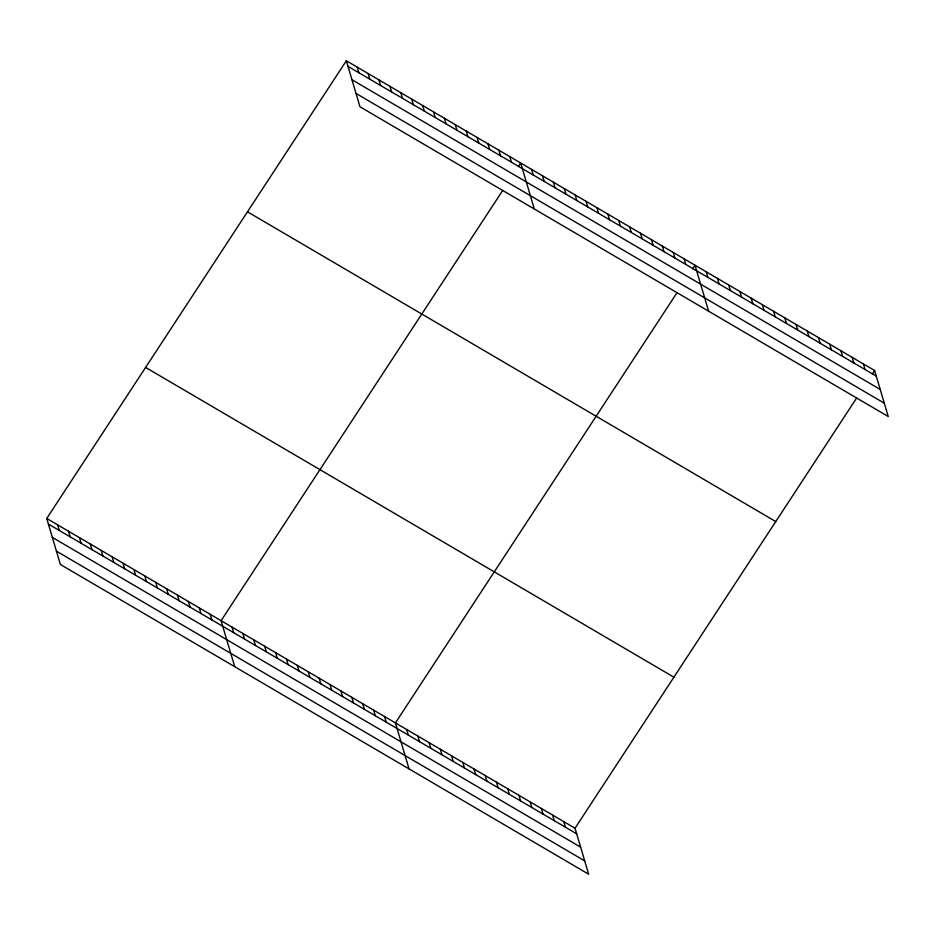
<?xml version="1.0" encoding="UTF-8"?>
<svg xmlns="http://www.w3.org/2000/svg" width="935" height="935" viewBox="0 0 935 935"><rect width="100%" height="100%" fill="white"/><g stroke="black" fill="none" stroke-linecap="round" stroke-linejoin="round"><path stroke-width="1.4" d="M46.75 518.469L575.037 828.223L588.664 874.225L60.378 564.471L46.75 518.469L346.347 60.775L874.622 370.529L888.25 416.531L359.963 106.777L346.347 60.775M502.633 190.565L221.081 620.688L234.708 666.69M518.317 166.594L520.678 162.994L534.306 208.996M676.963 292.784L395.411 722.907L409.039 768.909M692.66 268.812L695.009 265.213L708.637 311.215M575.037 828.223L856.577 398.1M872.273 374.129L874.622 370.529M348.007 66.385L876.282 376.127M351.946 79.709L880.232 389.463M356.025 93.442L884.3 403.195M247.471 211.813L775.758 521.566M145.615 367.432L673.901 677.185M48.41 524.079L576.696 833.821M52.36 537.403L580.647 847.157M56.427 551.147L584.714 860.89M863.402 363.949L865.062 369.547M852.171 357.357L853.83 362.967M840.951 350.777L842.61 356.387M829.719 344.197L831.379 349.807M818.499 337.617L820.159 343.215M807.267 331.037L808.927 336.635M796.047 324.457L797.707 330.055M784.816 317.865L786.475 323.475M773.596 311.285L775.255 316.895M762.364 304.705L764.024 310.315M751.132 298.125L752.804 303.723M739.912 291.545L741.572 297.143M728.681 284.953L730.352 290.563M717.461 278.373L719.12 283.983M706.229 271.793L707.888 277.403M684.116 258.82L685.776 264.43M673.212 252.438L674.871 258.037M662.319 246.045L663.979 251.655M651.426 239.652L653.086 245.262M640.533 233.271L642.193 238.869M629.629 226.878L631.289 232.488M618.736 220.496L620.396 226.095M607.844 214.103L609.503 219.713M596.951 207.71L598.61 213.32M586.046 201.329L587.706 206.927M575.154 194.936L576.813 200.546M564.261 188.554L565.92 194.153M553.356 182.161L555.028 187.76M542.464 175.768L544.123 181.378M531.571 169.387L533.231 174.985M509.774 156.601L511.433 162.211M498.881 150.219L500.541 155.818M487.988 143.826L489.648 149.436M477.095 137.445L478.755 143.043M466.191 131.052L467.851 136.662M455.298 124.659L456.958 130.269M444.406 118.278L446.065 123.876M433.513 111.884L435.172 117.494M422.608 105.491L424.268 111.101M411.716 99.11L413.375 104.708M400.823 92.717L402.482 98.327M389.93 86.336L391.59 91.934M379.026 79.943L380.685 85.552M368.133 73.549L369.792 79.159M357.24 67.168L358.9 72.766M563.805 821.643L565.465 827.241M552.585 815.063L554.245 820.661M541.353 808.471L543.013 814.081M530.133 801.891L531.793 807.501M518.902 795.311L520.561 800.921M507.682 788.731L509.341 794.329M496.45 782.151L498.11 787.749M485.23 775.559L486.89 781.169M473.998 768.979L475.658 774.589M462.767 762.399L464.438 768.009M451.547 755.819L453.206 761.417M440.315 749.239L441.986 754.837M429.095 742.659L430.755 748.257M417.863 736.067L419.523 741.677M406.643 729.487L408.303 735.097M384.519 716.514L386.178 722.124M373.626 710.133L375.286 715.731M362.733 703.739L364.393 709.349M351.829 697.358L353.488 702.956M340.936 690.965L342.596 696.563M330.043 684.572L331.703 690.182M319.151 678.191L320.81 683.789M308.246 671.797L309.906 677.408M297.353 665.404L299.013 671.014M286.461 659.023L288.12 664.621M275.568 652.63L277.227 658.24M264.663 646.249L266.323 651.847M253.771 639.856L255.43 645.466M242.878 633.462L244.538 639.072M231.973 627.081L233.645 632.679M210.188 614.295L211.848 619.905M199.295 607.914L200.955 613.512M188.391 601.521L190.05 607.131M177.498 595.139L179.158 600.737M166.605 588.746L168.265 594.356M155.713 582.353L157.372 587.963M144.808 575.972L146.468 581.57M133.915 569.579L135.575 575.189M123.023 563.197L124.682 568.796M112.13 556.804L113.789 562.402M101.225 550.411L102.885 556.021M90.333 544.03L91.992 549.628M79.44 537.637L81.1 543.247M68.547 531.244L70.207 536.854M57.643 524.862L59.302 530.461"/></g></svg>
